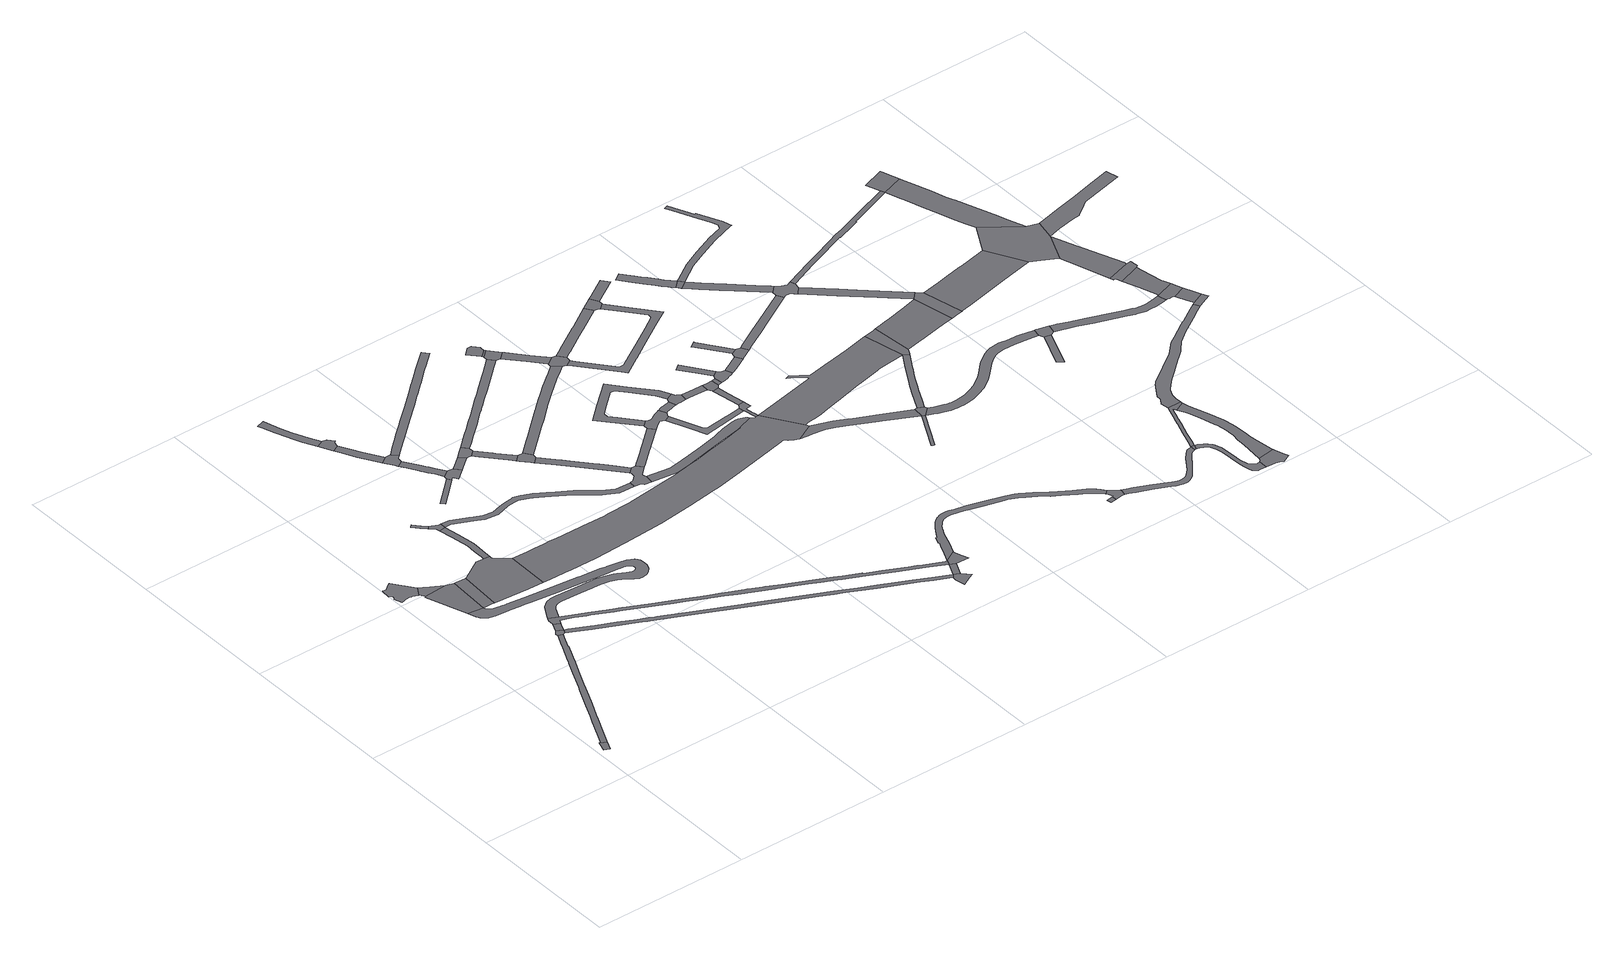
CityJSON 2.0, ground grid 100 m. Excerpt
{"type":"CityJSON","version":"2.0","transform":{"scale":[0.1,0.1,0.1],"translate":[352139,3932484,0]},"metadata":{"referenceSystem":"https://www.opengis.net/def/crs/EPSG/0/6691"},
"CityObjects":{
"road1":{"type":"Road","geometry":[{"type":"MultiSurface","lod":"1","boundaries":[[[0,1,2,3,4,5]]]}]},
"road2":{"type":"Road","attributes":{"RoadStructureAttribute.sectionType":"1"},"geometry":[{"type":"MultiSurface","lod":"1","boundaries":[[[4,6,7,8,9,10,11,12,13,14,15,16,17,18,19,20,21,22,23,24,25,26,27,28,29,30,31,32,33,34,35,36,37,38,39,40,41,42,43,44,5]]]}]},
"road3":{"type":"Road","geometry":[{"type":"MultiSurface","lod":"1","boundaries":[[[45,46,47,48,49,50,51,52,53,54,55,56,57,58,59,60,61,62,63,64,65,66,67,68,69,70]]]}]},
"road4":{"type":"Road","geometry":[{"type":"MultiSurface","lod":"1","boundaries":[[[71,72,73,74,75,76,77]]]}]},
"road5":{"type":"Road","attributes":{"RoadStructureAttribute.sectionType":"1"},"geometry":[{"type":"MultiSurface","lod":"1","boundaries":[[[73,78,79,80,81,67,66,82,83,84,85,74]]]}]},
"road6":{"type":"Road","geometry":[{"type":"MultiSurface","lod":"1","boundaries":[[[86,28,27,87,88,89]]]}]},
"road7":{"type":"Road","attributes":{"function":"3","RoadStructureAttribute.sectionType":"1"},"geometry":[{"type":"MultiSurface","lod":"1","boundaries":[[[90,91,92,93,94,95,71,77]]]}]},
"road8":{"type":"Road","geometry":[{"type":"MultiSurface","lod":"1","boundaries":[[[88,96,97,98,99,89]]]}]},
"road9":{"type":"Road","geometry":[{"type":"MultiSurface","lod":"1","boundaries":[[[93,100,101,102,103,104,105,106,107,108,109,110,111,94]]]}]},
"road10":{"type":"Road","attributes":{"RoadStructureAttribute.sectionType":"1"},"geometry":[{"type":"MultiSurface","lod":"1","boundaries":[[[112,113,114,115,116,117,118,119,120,121,122,123,124,125,126,127,128,129,130,131,132,133,134,135,136,137,138,139,140,141,142,143,144,145,146,147,148,149,150,151,152,153,154,155,156,157,158,159,160,161,162,163,164,165,166,167,168,169,170,171,172,173,174,175,176,177,178,179,180,181,182,183,184,185,186,187,188,189,190,191,192,193,194,195,196,197,198,199,200,201,202,203,204,205,206,207,208,209,210,211,212,213,214,215,216,217,218,219,220,77,76]]]}]},
"road11":{"type":"Road","attributes":{"RoadStructureAttribute.sectionType":"1"},"geometry":[{"type":"MultiSurface","lod":"1","boundaries":[[[221,222,223,224,225,226]]]}]},
"road12":{"type":"Road","geometry":[{"type":"MultiSurface","lod":"1","boundaries":[[[227,228,229,230,231,221,226]]]}]},
"road13":{"type":"Road","attributes":{"RoadStructureAttribute.sectionType":"1"},"geometry":[{"type":"MultiSurface","lod":"1","boundaries":[[[232,233,234,235,236,237,238,239,240,241,242,243,244,245]]]}]},
"road14":{"type":"Road","geometry":[{"type":"MultiSurface","lod":"1","boundaries":[[[246,247,248,240,239,249,250]]]}]},
"road15":{"type":"Road","attributes":{"RoadStructureAttribute.sectionType":"1"},"geometry":[{"type":"MultiSurface","lod":"1","boundaries":[[[251,252,253,254,255,256,257,258,259,260]]]}]},
"road16":{"type":"Road","attributes":{"RoadStructureAttribute.sectionType":"1"},"geometry":[{"type":"MultiSurface","lod":"1","boundaries":[[[261,262,263,264,265,266,267,268,269,270,271,250,249]]]}]},
"road17":{"type":"Road","geometry":[{"type":"MultiSurface","lod":"1","boundaries":[[[272,273,274,275,267,266,276,277,278]]]}]},
"road18":{"type":"Road","attributes":{"RoadStructureAttribute.sectionType":"1"},"geometry":[{"type":"MultiSurface","lod":"1","boundaries":[[[277,279,280,281,282,283,284,285,286,287,288,289,290,291,292,278]]]}]},
"road19":{"type":"Road","attributes":{"RoadStructureAttribute.sectionType":"1"},"geometry":[{"type":"MultiSurface","lod":"1","boundaries":[[[87,293,294,295,296,297,298,299,300,301,302,303,304,305,306,307,308,309,310,311,312,313,314,315,316,317,318,319,320,321,322,323,324,325,326,327,328,329,330,331,332,333,334,335,336,337,338,339,88]]]}]},
"road20":{"type":"Road","geometry":[{"type":"MultiSurface","lod":"1","boundaries":[[[259,340,341,342,343,286,285,260]]]}]},
"road21":{"type":"Road","attributes":{"RoadStructureAttribute.sectionType":"1"},"geometry":[{"type":"MultiSurface","lod":"1","boundaries":[[[229,228,344,345,346,347,348,109,108,349,350,351,352,353,229,354,355,356,357,358,359,360,361,362,363,364,365,366,367,368,369,370,371,372,373,374,375,376,377,378,379,380,381,382,383,384,385,386,387,388,389,390,391,392,393,394,395,396,397,398,399,400,401,402,403,404,405,230]]]}]},
"road22":{"type":"Road","attributes":{"RoadStructureAttribute.sectionType":"1"},"geometry":[{"type":"MultiSurface","lod":"1","boundaries":[[[406,407,408,409,410,411,412,413,414,415,416,417,418,419,420,421,422,423,424,425,426,427,428,429,430,431,432,433,434,435,436,437,438,439,440,441,442,443,444,445,446,447,165,164,448,449,450,98,97,451,452,453,454,455,456,457,458,459,460,461,462,463,464,465,466,467,468,469,470,471,472,473,474,475,476,477,478,479,480]]]}]},
"road23":{"type":"Road","attributes":{"RoadStructureAttribute.sectionType":"1"},"geometry":[{"type":"MultiSurface","lod":"1","boundaries":[[[481,343,342,482,483,484]]]}]},
"road24":{"type":"Road","geometry":[{"type":"MultiSurface","lod":"1","boundaries":[[[485,486,487,484,483,488,489]]]}]},
"road25":{"type":"Road","attributes":{"RoadStructureAttribute.sectionType":"1"},"geometry":[{"type":"MultiSurface","lod":"1","boundaries":[[[488,490,491,492,493,494,495,489]]]}]},
"road26":{"type":"Road","geometry":[{"type":"MultiSurface","lod":"1","boundaries":[[[496,497,498,499,493,492,500,501,502,503]]]}]},
"road27":{"type":"Road","attributes":{"RoadStructureAttribute.sectionType":"1"},"geometry":[{"type":"MultiSurface","lod":"1","boundaries":[[[504,505,506,507,508,509,510,511,512,513,514,515,516,274,273,517,518,519,520,521,522,523,524,525,526,527,528,529,530,531,532]]]}]},
"road28":{"type":"Road","attributes":{"RoadStructureAttribute.sectionType":"1"},"geometry":[{"type":"MultiSurface","lod":"1","boundaries":[[[533,534,535,536,537,538,539,540,541,542,543,544,545,546,547,496,503]]]}]},
"road29":{"type":"Road","attributes":{"function":"3","RoadStructureAttribute.sectionType":"1"},"geometry":[{"type":"MultiSurface","lod":"1","boundaries":[[[548,549,550,551,552,553,554,555,556,557,558,559,560,561,562,563,564,565,566,567,568,569,104,103,570,571,572,573,574,575,576,577,578,579,580,581,582,583,584,585,586,587,588,589,590,591,592,593,594,595,596]]]}]},
"road30":{"type":"Road","geometry":[{"type":"MultiSurface","lod":"1","boundaries":[[[597,538,537,598,599,600,601,378,377,602,603,604,605,606,607,608]]]}]},
"road31":{"type":"Road","attributes":{"RoadStructureAttribute.sectionType":"1"},"geometry":[{"type":"MultiSurface","lod":"1","boundaries":[[[609,610,611,612,613,614,615,616,617,618,619,620,486,485,621,622,623,624,625,626,627,628,629,630,631,632,633,634,635,636,637]]]}]},
"road32":{"type":"Road","attributes":{"RoadStructureAttribute.sectionType":"1"},"geometry":[{"type":"MultiSurface","lod":"1","boundaries":[[[638,639,640,641,642,643,644,645,646,647,648,649,650,651,652,653,654,655,656,498,497,657,658,659,660,661,662,663,664,665,666,667,668,669,670,671,672]]]}]},
"road33":{"type":"Road","attributes":{"RoadStructureAttribute.sectionType":"1"},"geometry":[{"type":"MultiSurface","lod":"1","boundaries":[[[673,674,675,676,677,678,679,680,681,682,683,684,597,608]]]}]},
"road34":{"type":"Road","geometry":[{"type":"MultiSurface","lod":"1","boundaries":[[[315,685,686,687,688,689,316]]]}]},
"road35":{"type":"Road","attributes":{"RoadStructureAttribute.sectionType":"1"},"geometry":[{"type":"MultiSurface","lod":"1","boundaries":[[[689,690,479,316]]]}]},
"road36":{"type":"Road","geometry":[{"type":"MultiSurface","lod":"1","boundaries":[[[479,690,691,692,693,694,480]]]}]},
"road37":{"type":"Road","attributes":{"RoadStructureAttribute.sectionType":"1"},"geometry":[{"type":"MultiSurface","lod":"1","boundaries":[[[695,696,697,698,699,700,701,702,703,704,705,706,707,708,709,605,604,710,711,712,713,714,548,596]]]}]},
"road38":{"type":"Road","geometry":[{"type":"MultiSurface","lod":"1","boundaries":[[[715,716,717,718,719,720,721]]]}]},
"road39":{"type":"Road","attributes":{"RoadStructureAttribute.sectionType":"1"},"geometry":[{"type":"MultiSurface","lod":"1","boundaries":[[[722,723,718,717]]]}]},
"road40":{"type":"Road","geometry":[{"type":"MultiSurface","lod":"1","boundaries":[[[723,722,637,636,724,725,726,727,728]]]}]},
"road41":{"type":"Road","geometry":[{"type":"MultiSurface","lod":"1","boundaries":[[[729,678,677,730,731,732,733,734,735,736,737,738,739,740,741,742,743,744,745,746,747,748,749,750,751]]]}]},
"road42":{"type":"Road","attributes":{"RoadStructureAttribute.sectionType":"1"},"geometry":[{"type":"MultiSurface","lod":"1","boundaries":[[[752,753,754,755,756,757,729,751,758,759,760,761,762,763,764,765,766,767]]]}]},
"road43":{"type":"Road","attributes":{"RoadStructureAttribute.sectionType":"1"},"geometry":[{"type":"MultiSurface","lod":"1","boundaries":[[[768,769,770,728,727,771,772]]]}]},
"road44":{"type":"Road","attributes":{"RoadStructureAttribute.sectionType":"1"},"geometry":[{"type":"MultiSurface","lod":"1","boundaries":[[[773,774,775,776,777,741,740,778,779,780,781,782,783,784]]]}]},
"road45":{"type":"Road","geometry":[{"type":"MultiSurface","lod":"1","boundaries":[[[638,672,785,786,787,788,768,772]]]}]},
"road46":{"type":"Road","attributes":{"RoadStructureAttribute.sectionType":"1"},"geometry":[{"type":"MultiSurface","lod":"1","boundaries":[[[789,790,791,792,793,738,737,794,795,796,797]]]}]},
"road47":{"type":"Road","geometry":[{"type":"MultiSurface","lod":"1","boundaries":[[[766,784,783,798,799,800,801,802,803,804,767]]]}]},
"road48":{"type":"Road","attributes":{"RoadStructureAttribute.sectionType":"1"},"geometry":[{"type":"MultiSurface","lod":"1","boundaries":[[[801,805,806,807,808,809,810,811,812,802]]]}]},
"road49":{"type":"Road","geometry":[{"type":"MultiSurface","lod":"1","boundaries":[[[796,813,593,592,814,815,816,817,818,819,820,821,822,823,824,825,826,797]]]}]},
"road50":{"type":"Road","attributes":{"RoadStructureAttribute.sectionType":"1"},"geometry":[{"type":"MultiSurface","lod":"1","boundaries":[[[824,827,828,829,830,825]]]}]},
"road51":{"type":"Road","attributes":{"RoadStructureAttribute.sectionType":"1"},"geometry":[{"type":"MultiSurface","lod":"1","boundaries":[[[831,832,833,834,835,836,837,838,839,840,841,842,843,844,845,846,847,848,849,850,851,852,853,854,855,856,857,858,859,860,861,862,863,864,865,480,694,866,867,868,869,870,871,872,873,874,875,876,877,878,879,880,881,882,883,884,885,886,887,888,889,890,891,892,893,894,895,896,897]]]}]},
"road52":{"type":"Road","attributes":{"RoadStructureAttribute.sectionType":"1"},"geometry":[{"type":"MultiSurface","lod":"1","boundaries":[[[898,899,900,901,902,788,787,903,904,905,906,907,908]]]}]},
"road53":{"type":"Road","geometry":[{"type":"MultiSurface","lod":"1","boundaries":[[[828,909,910,911,912,913,914,809,808,915,829]]]}]},
"road54":{"type":"Road","attributes":{"RoadStructureAttribute.sectionType":"1"},"geometry":[{"type":"MultiSurface","lod":"1","boundaries":[[[916,917,910,909,918,919,920,921]]]}]},
"road55":{"type":"Road","attributes":{"RoadStructureAttribute.sectionType":"1"},"geometry":[{"type":"MultiSurface","lod":"1","boundaries":[[[922,923,924,925,926,927,928,929,930,931,932,933,786,785,934,935,936,937,938,939,940,941,942,943]]]}]},
"road56":{"type":"Road","attributes":{"RoadStructureAttribute.sectionType":"1"},"geometry":[{"type":"MultiSurface","lod":"1","boundaries":[[[944,945,946,947,948,949]]]}]},
"road57":{"type":"Road","geometry":[{"type":"MultiSurface","lod":"1","boundaries":[[[950,949,948,921,920,951,952,953,954,955,956,957]]]}]},
"road58":{"type":"Road","attributes":{"RoadStructureAttribute.sectionType":"1"},"geometry":[{"type":"MultiSurface","lod":"1","boundaries":[[[958,959,960,961,962,963,964,965,966,590,589,967,968,969,970,971,972,973,974,975,976,977]]]}]},
"road59":{"type":"Road","attributes":{"RoadStructureAttribute.sectionType":"1"},"geometry":[{"type":"MultiSurface","lod":"1","boundaries":[[[956,978,979,980,981,982,983,984,957]]]}]},
"road60":{"type":"Road","geometry":[{"type":"MultiSurface","lod":"1","boundaries":[[[985,898,908,986,922,943,987]]]}]},
"road61":{"type":"Road","attributes":{"RoadStructureAttribute.sectionType":"1"},"geometry":[{"type":"MultiSurface","lod":"1","boundaries":[[[988,989,990,991,992,993]]]}]},
"road62":{"type":"Road","attributes":{"RoadStructureAttribute.sectionType":"1"},"geometry":[{"type":"MultiSurface","lod":"1","boundaries":[[[977,994,995,996,997]]]}]},
"road63":{"type":"Road","geometry":[{"type":"MultiSurface","lod":"1","boundaries":[[[992,982,981,998,999,1000,993]]]}]},
"road64":{"type":"Road","attributes":{"RoadStructureAttribute.sectionType":"1"},"geometry":[{"type":"MultiSurface","lod":"1","boundaries":[[[1001,1002,1003,1004,1005,1006,1007,1008,1009,1010,1011,1012,1013,1014,1015,1016,1017,1018,1019,1020,1021,1022,1023,1024,592,591,1025,1026,1027,1028,1029,1030,1031,1032,1033,1011,1034,1035,1036,1037,1038,1039,1040]]]}]},
"road65":{"type":"Road","attributes":{"RoadStructureAttribute.sectionType":"1"},"geometry":[{"type":"MultiSurface","lod":"1","boundaries":[[[1041,1042,1043,1044,985,987]]]}]},
"road66":{"type":"Road","attributes":{"RoadStructureAttribute.sectionType":"1"},"geometry":[{"type":"MultiSurface","lod":"1","boundaries":[[[1045,1046,1047,1048]]]}]},
"road67":{"type":"Road","geometry":[{"type":"MultiSurface","lod":"1","boundaries":[[[896,1049,1050,1051,1052,1048,1047,1053,1054,1055,1056,1057,1058,897]]]}]},
"road68":{"type":"Road","geometry":[{"type":"MultiSurface","lod":"1","boundaries":[[[1059,1001,1040,958,977,1060]]]}]},
"road69":{"type":"Road","attributes":{"RoadStructureAttribute.sectionType":"1"},"geometry":[{"type":"MultiSurface","lod":"1","boundaries":[[[1061,1062,1063,1064,1065,1066,1067,1068,1069,1070,1071,1072,1073,1074,1075,1076,1077]]]}]},
"road70":{"type":"Road","attributes":{"RoadStructureAttribute.sectionType":"1"},"geometry":[{"type":"MultiSurface","lod":"1","boundaries":[[[999,1078,1079,1080,1081,1082,1083,1084,1085,1086,1087,1000]]]}]},
"road71":{"type":"Road","geometry":[{"type":"MultiSurface","lod":"1","boundaries":[[[1068,1067,1088,1089,1090]]]}]},
"road72":{"type":"Road","attributes":{"RoadStructureAttribute.sectionType":"1"},"geometry":[{"type":"MultiSurface","lod":"1","boundaries":[[[1091,1092,1093,1094,1095,1096,1097,1098,1099,1100,1101,1102,1103,1104,1105,1106,1107,1108,1109,1110,1111,1112,1113,1114,1115,1116,1117,1118,1119,1120,1121,1122,1123,1124,1125,1126,1127,1128,1129,1130,1131,1132,1133,1134,1135,1057,1056]]]}]},
"road73":{"type":"Road","attributes":{"RoadStructureAttribute.sectionType":"1"},"geometry":[{"type":"MultiSurface","lod":"1","boundaries":[[[1136,1137,1138,1139,1140,1141,1142,1143,1090,1089,1144,1145,1146,1147,1148]]]}]},
"road74":{"type":"Road","geometry":[{"type":"MultiSurface","lod":"1","boundaries":[[[1149,1012,1011,1010,1150,1151,1152]]]}]},
"road75":{"type":"Road","attributes":{"RoadStructureAttribute.sectionType":"1"},"geometry":[{"type":"MultiSurface","lod":"1","boundaries":[[[1153,1154,1155,1156,1157,1158,1159,1160,1161,1162,1163,1164,1165,1166,1167,1168,1169,1170,1171,1172,1173,1174,1175,1176,1177,1178,1179,1180,1181,1182,1183,1184,1185,1186,1187,1188,1189,1190,1191,1192,1193,1194,1195,1196,1197,1198,1199,1200,1201,1202,1203,1204,1205,1206,1207,1208,1209,1210,1059,1060]]]}]},
"road76":{"type":"Road","geometry":[{"type":"MultiSurface","lod":"1","boundaries":[[[1084,1083,1211,1212,1213,1214,1215,1216,1217,1218,1219,1220,1136,1148]]]}]},
"road77":{"type":"Road","attributes":{"RoadStructureAttribute.sectionType":"1"},"geometry":[{"type":"MultiSurface","lod":"1","boundaries":[[[1221,1222,1223,1224,1225,1226,1227,1228,1229,1230,1068,1090,1231,1232,1233,1234,1235,1236,1237,1238,1239,1240,1241]]]}]},
"road78":{"type":"Road","geometry":[{"type":"MultiSurface","lod":"1","boundaries":[[[1242,1113,1112,1243,1244]]]}]},
"road79":{"type":"Road","attributes":{"RoadStructureAttribute.sectionType":"1"},"geometry":[{"type":"MultiSurface","lod":"1","boundaries":[[[1243,1245,1246,1247,1248,1249,1250,1251,1252,1253,1254,1255,1256,1257,1258,1259,1260,1261,1262,1263,1264,1265,1266,1267,1268,1269,1270,1271,1272,1273,1274,1275,1276,1277,1278,1279,1280,1281,1282,1283,1284,1244]]]}]},
"road80":{"type":"Road","attributes":{"function":"3","RoadStructureAttribute.sectionType":"1"},"geometry":[{"type":"MultiSurface","lod":"1","boundaries":[[[1151,1285,1286,1287,1288,1289,1290,1291,1292,1293,1294,1152]]]}]},
"road81":{"type":"Road","attributes":{"RoadStructureAttribute.sectionType":"1"},"geometry":[{"type":"MultiSurface","lod":"1","boundaries":[[[1295,1296,1297,1298,1299,1300,1301,1302,1303,1304,1305,1306,1216,1215]]]}]},
"road82":{"type":"Road","geometry":[{"type":"MultiSurface","lod":"1","boundaries":[[[1307,1308,1309,1310,1311,1312,1313,1314,1315,1316,1317,1318,1319,1320,1321,1322,1323,1324,1325,1326,1327,1328,1329,1330,1331,1332,1333,1334,1335,1336,1337,1338,1242,1244]]]}]},
"road83":{"type":"Road","geometry":[{"type":"MultiSurface","lod":"1","boundaries":[[[1339,1266,1265,1340,1341,1342,1343,1344,1345,1346,1347,1348,1349]]]}]},
"road84":{"type":"Road","attributes":{"RoadStructureAttribute.sectionType":"1"},"geometry":[{"type":"MultiSurface","lod":"1","boundaries":[[[1348,1350,1351,1352,1353,1354,1355,1356,1357,1358,1359,1360,1361,1362,1363,1322,1321,1364,1365,1366,1367,1368,1369,1370,1371,1372,1373,1374,1375,1376,1377,1378,1349]]]}]},
"road85":{"type":"Road","geometry":[{"type":"MultiSurface","lod":"1","boundaries":[[[1379,1380,1381,1300,1299,1291,1290,1382,1383]]]}]},
"road86":{"type":"Road","attributes":{"RoadStructureAttribute.sectionType":"1"},"geometry":[{"type":"MultiSurface","lod":"1","boundaries":[[[1384,1385,1386,1387]]]}]},
"road87":{"type":"Road","geometry":[{"type":"MultiSurface","lod":"1","boundaries":[[[1388,1389,1390,1391,1392,1179,1178,1384,1387]]]}]},
"road88":{"type":"Road","attributes":{"function":"3","RoadStructureAttribute.sectionType":"1"},"geometry":[{"type":"MultiSurface","lod":"1","boundaries":[[[1393,1394,1395,1396,1397,1398,1399,1400,1401,1402,1403,1404,1405,1379,1383]]]}]},
"road89":{"type":"Road","attributes":{"RoadStructureAttribute.sectionType":"1"},"geometry":[{"type":"MultiSurface","lod":"1","boundaries":[[[1406,1407,1408,1409,1410,1411,1412,1413,1414,1415,1416,1417,1418,1419,1420,1421,1422,1423,1424,1425,1426,1427,1218,1217,1428,1429,1430,1431,1432,1433,1434,1435,1436,1437,1438,1439,1440,1417,1441,1442,1443,1444,1445,1446,1447,1448]]]}]},
"road90":{"type":"Road","attributes":{"RoadStructureAttribute.sectionType":"1"},"geometry":[{"type":"MultiSurface","lod":"1","boundaries":[[[1449,1450,1451,1452,1453,1454,1455,1456,1457,1458,1459,1460,1461,1462,1463,1464,1465,1466,1467,1468,1469,1470,1324,1323,1471,1472,1473,1474,1475,1476,1477,1478,1479,1480,1481,1482,1483,1484,1485,1486,1487,1488]]]}]},
"road91":{"type":"Road","attributes":{"RoadStructureAttribute.sectionType":"1"},"geometry":[{"type":"MultiSurface","lod":"1","boundaries":[[[1489,1490,1491,1492,1493,1494,1495,1496,1497,1498,1499,1500,1501,1502,1503,1389,1388,1504,1505,1506,1507,1508,1509,1510,1511,1512,1513,1514,1515,1516,1517,1518,1519,1520]]]}]},
"road92":{"type":"Road","geometry":[{"type":"MultiSurface","lod":"1","boundaries":[[[1399,1398,1521,1522,1523,1524,1525,1526,1406,1448]]]}]},
"road93":{"type":"Road","geometry":[{"type":"MultiSurface","lod":"1","boundaries":[[[1527,1528,1529,1530,1531,1418,1417,1416]]]}]},
"road94":{"type":"Road","attributes":{"function":"3","RoadStructureAttribute.sectionType":"1"},"geometry":[{"type":"MultiSurface","lod":"1","boundaries":[[[1532,1533,1534,1535,1536,1537,1538,1539]]]}]},
"road95":{"type":"Road","geometry":[{"type":"MultiSurface","lod":"1","boundaries":[[[1519,1540,1541,1542,1543,1544,1545,1546,1547,1534,1533,1520]]]}]},
"road96":{"type":"Road","geometry":[{"type":"MultiSurface","lod":"1","boundaries":[[[1538,1548,1549,1550,1551,1552,1553,1554,1539]]]}]},
"road97":{"type":"Road","attributes":{"function":"3","RoadStructureAttribute.sectionType":"1"},"geometry":[{"type":"MultiSurface","lod":"1","boundaries":[[[1524,1555,1556,1551,1550,1557,1558,1559,1560,1525]]]}]},
"road98":{"type":"Road","attributes":{"function":"3","RoadStructureAttribute.sectionType":"1"},"geometry":[{"type":"MultiSurface","lod":"1","boundaries":[[[1561,1562,1545,1544,1563,1564,1565]]]}]},
"road99":{"type":"Road","geometry":[{"type":"MultiSurface","lod":"1","boundaries":[[[1488,1487,1566,1561,1565]]]}]},
"road100":{"type":"Road","attributes":{"RoadStructureAttribute.sectionType":"1"},"geometry":[{"type":"MultiSurface","lod":"1","boundaries":[[[1567,1568,1569,1570,1571,1572,1526,1525,1573,1574,1575,1576,1577,1578,1579]]]}]}
},
"vertices":[
[63,331,0],[63,329,0],[44,266,0],[77,250,0],[105,310,0],[71,327,0],
[106,311,0],[109,319,0],[151,406,0],[185,482,0],[196,504,0],[215,544,0],[258,635,0],[317,762,0],[318,765,0],[322,771,0],[324,774,0],[330,789,0],[391,918,0],[429,1000,0],[443,1030,0],[446,1036,0],[456,1057,0],[491,1132,0],[486,1134,0],[489,1139,0],[523,1212,0],[536,1239,0],[507,1252,0],[498,1232,0],[477,1187,0],[457,1146,0],[406,1036,0],[405,1036,0],[396,1016,0],[394,1013,0],[355,926,0],[298,804,0],[289,788,0],[284,778,0],[222,646,0],[182,559,0],[156,505,0],[143,477,0],[78,338,0],
[59,2191,0],[32,2168,0],[10,2171,0],[9,2171,0],[3,2111,0],[16,2103,0],[19,2101,0],[21,2097,0],[21,2090,0],[20,2082,0],[17,2079,0],[11,2073,0],[27,2023,0],[45,2029,0],[58,2032,0],[69,2034,0],[85,2034,0],[101,2032,0],[112,2030,0],[123,2026,0],[138,2019,0],[141,2017,0],[178,2077,0],[154,2106,0],[92,2193,0],[82,2207,0],
[362,1981,0],[336,1990,0],[315,1997,0],[164,1985,0],[156,1982,0],[246,1719,0],[346,1706,0],
[237,2037,0],[204,2058,0],[191,2066,0],[184,2073,0],[148,2013,0],[153,2008,0],[157,2003,0],[161,1996,0],
[503,1264,0],[549,1243,0],[564,1271,0],[522,1289,0],
[369,1705,0],[376,1705,0],[391,1704,0],[420,1702,0],[439,1977,0],[375,1980,0],
[574,1293,0],[590,1326,0],[549,1346,0],[537,1321,0],
[424,1701,0],[536,1693,0],[649,1684,0],[749,1682,0],[756,1962,0],[734,1980,0],[671,2029,0],[669,2030,0],[670,2055,0],[629,2056,0],[578,2060,0],[449,1983,0],
[263,1664,0],[270,1652,0],[275,1643,0],[292,1626,0],[312,1614,0],[330,1608,0],[354,1605,0],[442,1596,0],[458,1594,0],[513,1588,0],[543,1585,0],[580,1581,0],[755,1561,0],[932,1542,0],[934,1542,0],[944,1541,0],[948,1540,0],[1003,1534,0],[1069,1527,0],[1134,1523,0],[1144,1522,0],[1161,1520,0],[1163,1520,0],[1185,1516,0],[1207,1510,0],[1218,1504,0],[1228,1496,0],[1232,1486,0],[1233,1484,0],[1231,1474,0],[1227,1465,0],[1220,1457,0],[1214,1454,0],[1200,1454,0],[1167,1467,0],[1157,1472,0],[1144,1479,0],[1120,1491,0],[1102,1501,0],[1057,1517,0],[1004,1528,0],[934,1532,0],[932,1532,0],[854,1536,0],[724,1541,0],[688,1540,0],[653,1529,0],[635,1516,0],[619,1505,0],[616,1500,0],[602,1481,0],[570,1420,0],[563,1407,0],[617,1379,0],[624,1394,0],[652,1450,0],[661,1462,0],[680,1476,0],[689,1479,0],[694,1480,0],[697,1481,0],[724,1482,0],[851,1477,0],[931,1473,0],[933,1473,0],[961,1471,0],[997,1469,0],[1041,1460,0],[1082,1446,0],[1106,1433,0],[1127,1422,0],[1153,1400,0],[1160,1394,0],[1189,1380,0],[1212,1378,0],[1241,1384,0],[1264,1398,0],[1282,1415,0],[1288,1425,0],[1296,1442,0],[1300,1457,0],[1300,1477,0],[1300,1479,0],[1299,1493,0],[1297,1512,0],[1291,1525,0],[1279,1537,0],[1261,1547,0],[1238,1556,0],[1190,1566,0],[1172,1569,0],[1115,1578,0],[1112,1579,0],[1075,1586,0],[954,1599,0],[934,1601,0],[933,1601,0],[762,1620,0],[586,1639,0],[469,1652,0],[464,1653,0],[434,1656,0],[427,1656,0],[414,1659,0],[388,1665,0],[372,1673,0],[370,1674,0],[363,1677,0],[347,1695,0],
[578,2481,0],[549,2511,0],[515,2552,0],[498,2537,0],[532,2495,0],[563,2464,0],
[598,2439,0],[602,2412,0],[645,2419,0],[647,2456,0],[634,2457,0],
[424,3793,0],[433,3766,0],[460,3684,0],[463,3676,0],[463,3674,0],[501,3572,0],[523,3521,0],[564,3440,0],[610,3463,0],[575,3532,0],[544,3597,0],[533,3625,0],[507,3703,0],[473,3808,0],
[660,3409,0],[672,3420,0],[640,3457,0],[608,3355,0],[653,3378,0],
[868,2702,0],[814,2653,0],[763,2606,0],[783,2584,0],[813,2613,0],[863,2659,0],[946,2736,0],[946,2737,0],[948,2738,0],[933,2761,0],
[625,3322,0],[625,3321,0],[654,3266,0],[673,3227,0],[715,3158,0],[749,3101,0],[792,3127,0],[758,3184,0],[717,3252,0],[697,3292,0],[675,3334,0],
[843,3077,0],[862,3094,0],[830,3130,0],[828,3130,0],[788,3035,0],[797,3020,0],[839,3046,0],
[824,2978,0],[857,2923,0],[867,2906,0],[870,2902,0],[890,2870,0],[911,2837,0],[938,2790,0],[980,2819,0],[973,2829,0],[949,2867,0],[948,2870,0],[923,2910,0],[912,2927,0],[900,2947,0],
[609,1215,0],[690,1177,0],[707,1169,0],[829,1111,0],[926,1066,0],[928,1065,0],[930,1064,0],[966,1047,0],[976,1042,0],[1004,1029,0],[1216,929,0],[1488,802,0],[1510,792,0],[1853,633,0],[1935,595,0],[1993,568,0],[2076,530,0],[2154,492,0],[2224,459,0],[2291,427,0],[2373,388,0],[2444,354,0],[2542,307,0],[2561,329,0],[2508,355,0],[2455,381,0],[2355,428,0],[2263,471,0],[2171,514,0],[2074,560,0],[1994,600,0],[1952,619,0],[1866,660,0],[1523,820,0],[1479,841,0],[1230,958,0],[1080,1028,0],[1044,1045,0],[1034,1050,0],[1004,1064,0],[928,1099,0],[927,1100,0],[861,1131,0],[840,1141,0],[728,1194,0],[703,1205,0],[589,1259,0],
[964,2755,0],[986,2722,0],[1050,2773,0],[1019,2812,0],
[617,2326,0],[636,2206,0],[633,2143,0],[632,2108,0],[631,2077,0],[670,2070,0],[673,2125,0],[675,2151,0],[678,2204,0],[659,2322,0],[693,2418,0],[706,2412,0],[806,2367,0],[824,2358,0],[865,2339,0],[916,2333,0],[941,2329,0],[943,2329,0],[952,2328,0],[1035,2353,0],[1062,2358,0],[1094,2360,0],[1108,2360,0],[1114,2360,0],[1175,2336,0],[1194,2328,0],[1222,2311,0],[1281,2275,0],[1388,2210,0],[1481,2135,0],[1510,2112,0],[1550,2089,0],[1596,2065,0],[1695,2061,0],[1697,2101,0],[1602,2106,0],[1556,2133,0],[1539,2143,0],[1531,2147,0],[1413,2241,0],[1299,2310,0],[1283,2320,0],[1223,2358,0],[1217,2361,0],[1206,2366,0],[1187,2374,0],[1157,2386,0],[1154,2388,0],[1123,2399,0],[1108,2400,0],[1094,2397,0],[1062,2395,0],[1025,2389,0],[980,2375,0],[968,2371,0],[947,2364,0],[943,2364,0],[942,2365,0],[880,2373,0],[829,2396,0],[807,2406,0],[705,2453,0],
[2605,451,0],[2486,503,0],[2456,517,0],[2412,537,0],[2277,601,0],[2183,646,0],[2177,652,0],[2076,700,0],[2032,721,0],[2030,722,0],[1995,738,0],[1978,746,0],[1801,830,0],[1768,845,0],[1681,888,0],[1672,893,0],[1632,911,0],[1595,930,0],[1589,933,0],[1580,937,0],[1442,998,0],[1382,1025,0],[1310,1057,0],[1308,1057,0],[1269,1076,0],[1216,1101,0],[1098,1158,0],[967,1219,0],[954,1225,0],[945,1230,0],[930,1237,0],[928,1237,0],[899,1251,0],[848,1275,0],[845,1276,0],[769,1311,0],[762,1314,0],[755,1317,0],[668,1357,0],[650,1364,0],[633,1372,0],[624,1376,0],[551,1383,0],[552,1369,0],[550,1350,0],[602,1352,0],[680,1322,0],[705,1312,0],[744,1293,0],[765,1283,0],[887,1226,0],[928,1207,0],[930,1206,0],[968,1188,0],[1097,1127,0],[1191,1083,0],[1252,1054,0],[1309,1027,0],[1313,1025,0],[1451,961,0],[1518,929,0],[1712,838,0],[1723,833,0],[1881,759,0],[1944,729,0],[1995,705,0],[2011,697,0],[2054,675,0],[2175,619,0],[2291,564,0],[2329,546,0],[2431,498,0],[2500,465,0],[2601,416,0],[2613,447,0],
[1046,2834,0],[1073,2792,0],[1140,2845,0],[1104,2880,0],
[1207,2906,0],[1175,2942,0],[1143,2914,0],[1169,2843,0],[1207,2875,0],
[1200,2808,0],[1309,2686,0],[1336,2654,0],[1374,2687,0],[1290,2781,0],[1281,2791,0],
[1442,2612,0],[1444,2639,0],[1411,2689,0],[1405,2684,0],[1350,2638,0],[1370,2616,0],[1392,2591,0],[1403,2578,0],
[1423,3652,0],[1420,3650,0],[1335,3574,0],[1328,3568,0],[1262,3510,0],[1166,3425,0],[1060,3335,0],[1046,3323,0],[1044,3321,0],[969,3256,0],[954,3242,0],[952,3240,0],[880,3175,0],[892,3120,0],[951,3173,0],[953,3174,0],[971,3191,0],[1124,3323,0],[1202,3391,0],[1204,3393,0],[1211,3399,0],[1279,3459,0],[1297,3475,0],[1362,3532,0],[1379,3546,0],[1463,3622,0],[1493,3648,0],[1583,3726,0],[1553,3765,0],
[1446,2530,0],[1467,2505,0],[1573,2384,0],[1672,2271,0],[1755,2176,0],[1792,2208,0],[1738,2272,0],[1707,2308,0],[1674,2346,0],[1665,2357,0],[1650,2373,0],[1567,2469,0],[1536,2504,0],[1524,2517,0],[1512,2531,0],
[2493,2123,0],[2496,2120,0],[2477,2116,0],[2348,2086,0],[2237,2063,0],[2117,2037,0],[2099,2034,0],[1970,2011,0],[1918,2002,0],[1610,1965,0],[1580,1962,0],[1429,1954,0],[1398,1952,0],[1245,1953,0],[1238,1953,0],[1060,1957,0],[1017,1958,0],[985,1958,0],[939,1958,0],[937,1958,0],[915,1958,0],[858,1959,0],[796,1680,0],[933,1677,0],[935,1677,0],[1004,1677,0],[1063,1677,0],[1114,1676,0],[1193,1679,0],[1331,1684,0],[1598,1704,0],[1668,1712,0],[1820,1730,0],[2014,1759,0],[2054,1767,0],[2229,1800,0],[2489,1858,0],[2569,1875,0],[2608,1884,0],[2626,1865,0],[2653,1848,0],[2682,1834,0],[2798,1897,0],[2790,1919,0],[2641,2149,0],[2621,2145,0],[2613,2143,0],[2595,2156,0],[2591,2159,0],
[1822,2207,0],[1760,2171,0],[1760,2170,0],[1758,2140,0],[1727,2112,0],[1741,2059,0],[1752,2041,0],[1799,2035,0],[1805,2092,0],[1801,2110,0],[1798,2121,0],[1854,2170,0],
[1705,3408,0],[1673,3379,0],[1613,3327,0],[1605,3320,0],[1561,3280,0],[1509,3234,0],[1459,3190,0],[1420,3155,0],[1415,3151,0],[1343,3089,0],[1301,3052,0],[1261,3018,0],[1244,2936,0],[1296,2981,0],[1349,3029,0],[1381,3056,0],[1400,3072,0],[1454,3121,0],[1479,3143,0],[1498,3160,0],[1503,3164,0],[1557,3211,0],[1608,3255,0],[1617,3263,0],[1765,3393,0],[1768,3395,0],[1809,3432,0],[1827,3448,0],[1796,3489,0],
[2030,3215,0],[1968,3168,0],[1963,3164,0],[1908,3121,0],[1892,3110,0],[1812,3043,0],[1804,3037,0],[1735,2976,0],[1724,2966,0],[1720,2963,0],[1711,2955,0],[1663,2912,0],[1663,2911,0],[1565,2825,0],[1551,2814,0],[1514,2780,0],[1483,2753,0],[1470,2742,0],[1446,2720,0],[1563,2743,0],[1587,2764,0],[1638,2810,0],[1687,2851,0],[1697,2860,0],[1758,2915,0],[1777,2933,0],[1783,2938,0],[1850,2996,0],[1851,2997,0],[1872,3014,0],[1983,3105,0],[2008,3123,0],[2024,3135,0],[2040,3147,0],[2079,3175,0],
[1871,2185,0],[1966,2266,0],[1982,2280,0],[2010,2304,0],[2119,2397,0],[2086,2436,0],[1969,2335,0],[1949,2318,0],[1910,2283,0],[1887,2263,0],[1866,2245,0],[1838,2221,0],
[2541,283,0],[2553,217,0],[2609,247,0],[2643,266,0],[2596,313,0],
[2636,399,0],
[2724,396,0],[2709,438,0],[2692,483,0],[2690,490,0],
[2583,2169,0],[2573,2177,0],[2561,2184,0],[2547,2189,0],[2533,2192,0],[2517,2192,0],[2490,2189,0],[2410,2174,0],[2351,2152,0],[2331,2145,0],[2210,2117,0],[2110,2099,0],[2056,2089,0],[1979,2075,0],[1959,2072,0],[1964,2016,0],[2068,2033,0],[2100,2040,0],[2280,2079,0],[2469,2118,0],
[1730,3594,0],[1733,3591,0],[1790,3524,0],[1834,3562,0],[1836,3595,0],[1803,3633,0],[1774,3634,0],
[1797,3516,0],[1841,3555,0],
[1829,3450,0],[1831,3449,0],[1848,3447,0],[1857,3446,0],[1902,3486,0],
[2088,2466,0],[2121,2399,0],[2128,2405,0],[2142,2417,0],[2144,2419,0],[2157,2429,0],[2173,2438,0],[2182,2445,0],[2211,2434,0],[2248,2449,0],[2246,2454,0],[2259,2482,0],[2242,2529,0],[2238,2528,0],[2220,2520,0],[2200,2511,0],[2187,2504,0],[2182,2502,0],[2164,2491,0],[2159,2489,0],[2149,2490,0],[2130,2494,0],[2125,2498,0],
[2354,2671,0],[2240,2808,0],[2156,2908,0],[1999,2771,0],[1898,2682,0],[1964,2607,0],[2020,2619,0],[1983,2661,0],[1985,2691,0],[2040,2740,0],[2135,2822,0],[2164,2820,0],[2215,2759,0],[2313,2644,0],[2344,2581,0],[2388,2603,0],
[2086,3278,0],[2002,3372,0],[1911,3475,0],[1955,3335,0],[2034,3245,0],
[2318,2550,0],[2297,2546,0],[2276,2541,0],[2273,2540,0],[2258,2535,0],[2274,2488,0],[2292,2493,0],[2309,2499,0],[2315,2500,0],[2327,2503,0],[2346,2507,0],[2331,2553,0],
[2106,3170,0],[2145,3195,0],[2150,3225,0],[2115,3274,0],
[2523,2256,0],[2498,2253,0],[2356,2235,0],[2331,2250,0],[2306,2311,0],[2270,2291,0],[2312,2188,0],[2603,2233,0],[2598,2266,0],
[2364,2509,0],[2382,2511,0],[2402,2513,0],[2420,2514,0],[2426,2563,0],[2406,2576,0],[2400,2579,0],
[2440,2513,0],[2449,2513,0],[2526,2510,0],[2568,2508,0],[2570,2558,0],[2559,2558,0],[2451,2563,0],[2441,2563,0],
[2605,2233,0],[2639,2156,0],[2637,2168,0],[2635,2181,0],[2632,2193,0],[2630,2205,0],[2628,2218,0],[2626,2230,0],[2624,2237,0],[2664,2244,0],[2664,2245,0],[2656,2297,0],[2616,2291,0],[2608,2279,0],
[2637,2413,0],[2626,2485,0],[2586,2478,0],[2597,2407,0],
[3685,435,0],[3669,454,0],[3649,473,0],[3629,489,0],[3560,526,0],[3491,566,0],[3414,619,0],[3377,647,0],[3344,667,0],[3310,687,0],[3289,698,0],[3238,719,0],[3110,755,0],[3016,780,0],[2940,797,0],[2912,804,0],[2892,808,0],[2858,807,0],[2839,803,0],[2825,796,0],[2821,795,0],[2810,788,0],[2797,778,0],[2783,765,0],[2771,751,0],[2751,726,0],[2739,709,0],[2721,681,0],[2705,651,0],[2695,654,0],[2676,608,0],[2684,604,0],[2673,580,0],[2644,514,0],[2630,484,0],[2723,563,0],[2731,588,0],[2734,596,0],[2758,659,0],[2769,680,0],[2781,701,0],[2794,721,0],[2799,727,0],[2813,742,0],[2824,752,0],[2836,758,0],[2865,767,0],[2892,768,0],[2972,751,0],[2996,744,0],[3090,720,0],[3209,688,0],[3228,683,0],[3246,675,0],[3265,667,0],[3281,658,0],[3297,650,0],[3319,637,0],[3375,603,0],[3393,591,0],[3431,560,0],[3483,529,0],[3561,480,0],[3608,451,0],[3658,410,0],[3681,385,0],[3706,407,0],
[2508,3523,0],[2360,3429,0],[2340,3416,0],[2165,3306,0],[2147,3295,0],[2179,3243,0],[2197,3255,0],[2329,3339,0],[2371,3366,0],[2384,3374,0],[2540,3472,0],
[2644,2508,0],[2640,2559,0],[2631,2558,0],[2614,2557,0],[2598,2557,0],[2589,2557,0],[2585,2484,0],
[2663,2561,0],[2647,2559,0],[2651,2509,0],[2670,2512,0],[2672,2512,0],[2665,2561,0],
[2576,3461,0],[2665,3353,0],[2749,3252,0],[2745,3223,0],[2655,3166,0],[2555,3102,0],[2526,3084,0],[2445,3033,0],[2352,2974,0],[2324,2978,0],[2322,2979,0],[2166,3170,0],[2114,3161,0],[2302,2933,0],[2326,2903,0],[2443,2978,0],[2445,2979,0],[2579,3064,0],[2714,3149,0],[2832,3223,0],[2705,3376,0],[2611,3490,0],
[2653,2696,0],[2586,2788,0],[2550,2761,0],[2626,2657,0],[2677,2588,0],[2713,2614,0],
[2729,2593,0],[2687,2514,0],[2705,2518,0],[2722,2523,0],[2740,2529,0],[2757,2535,0],[2774,2542,0],[2756,2587,0],
[3347,1652,0],[3168,1737,0],[3032,1802,0],[3008,1814,0],[2966,1834,0],[2948,1842,0],[2930,1851,0],[2864,1874,0],[2826,1886,0],[2737,1830,0],[2752,1829,0],[2812,1820,0],[2848,1814,0],[2904,1795,0],[2923,1787,0],[2940,1778,0],[2955,1771,0],[3125,1690,0],[3141,1683,0],[3339,1582,0],
[2791,2549,0],[2807,2557,0],[2815,2562,0],[2902,2610,0],[2877,2654,0],[2790,2605,0],[2783,2601,0],
[2584,3570,0],[2570,3468,0],[2616,3520,0],
[2789,2896,0],[2786,2900,0],[2749,2875,0],[2762,2857,0],[2885,2684,0],[2925,2704,0],
[3211,1335,0],[3220,1331,0],[3229,1327,0],[3357,1573,0],
[2906,2613,0],[2980,2654,0],[2955,2698,0],
[3403,1639,0],[3425,1681,0],[3467,1764,0],[3469,1769,0],[3489,1806,0],[3522,1869,0],[3551,1916,0],[3570,1946,0],[3583,1968,0],[3642,2067,0],[3610,2087,0],[3555,2352,0],[3470,2334,0],[3399,2319,0],[3291,2297,0],[3286,2296,0],[3252,2290,0],[3099,2260,0],[2998,2328,0],[2974,2322,0],[2996,2306,0],[3071,2254,0],[3073,2240,0],[2776,2177,0],[2814,1924,0],[2881,1933,0],[2922,1943,0],[2999,1963,0],[3091,1986,0],[3251,2026,0],[3258,2027,0],[3416,2064,0],[3428,2067,0],[3549,1989,0],[3504,1912,0],[3453,1825,0],[3448,1815,0],[3434,1788,0],[3397,1715,0],[3366,1656,0],
[2777,3621,0],[2740,3668,0],[2689,3636,0],[2609,3586,0],
[3651,334,0],[3656,305,0],[3697,312,0],[3692,341,0],
[3693,372,0],[3701,356,0],[3703,350,0],[3700,345,0],[3744,320,0],[3750,320,0],[3753,320,0],[3761,319,0],[3771,365,0],[3737,385,0],
[3409,1622,0],[3358,1572,0],
[2865,3544,0],[2905,3495,0],[2949,3440,0],[2970,3415,0],[2994,3388,0],[3006,3374,0],[3022,3356,0],[3067,3397,0],[3040,3427,0],[3016,3454,0],[2996,3478,0],[2971,3511,0],[2958,3526,0],[2935,3555,0],[2911,3582,0],[2857,3650,0],[2807,3617,0],
[3007,2670,0],[3021,2678,0],[3125,2736,0],[3225,2792,0],[3225,2793,0],[3433,2911,0],[3409,2954,0],[3200,2836,0],[3100,2780,0],[2982,2713,0],
[3044,3332,0],[3045,3331,0],[3094,3367,0],
[3784,311,0],[3823,294,0],[3906,260,0],[4022,207,0],[4032,203,0],[4042,199,0],[4051,196,0],[4063,194,0],[4076,191,0],[4091,190,0],[4106,191,0],[4121,196,0],[4134,202,0],[4149,210,0],[4159,219,0],[4170,233,0],[4215,292,0],[4273,369,0],[4284,381,0],[4294,388,0],[4304,393,0],[4319,400,0],[4320,431,0],[4311,430,0],[4291,424,0],[4278,416,0],[4276,414,0],[4261,399,0],[4233,368,0],[4173,281,0],[4154,262,0],[4141,249,0],[4128,239,0],[4118,235,0],[4105,231,0],[4094,230,0],[4078,230,0],[4067,232,0],[4054,237,0],[4037,245,0],[3996,265,0],[3924,300,0],[3841,335,0],[3839,336,0],[3802,351,0],
[3453,3028,0],[3441,3039,0],[3379,3098,0],[3298,3173,0],[3286,3184,0],[3261,3207,0],[3157,3305,0],[3129,3332,0],[3085,3290,0],[3114,3262,0],[3197,3185,0],[3256,3129,0],[3412,2985,0],
[3623,2366,0],[3647,2074,0],[3666,2109,0],[3642,2370,0],
[3376,1567,0],[3402,1555,0],[3428,1545,0],[3448,1536,0],[3474,1528,0],[3499,1523,0],[3517,1521,0],[3523,1520,0],[3543,1517,0],[3563,1517,0],[3588,1516,0],[3627,1522,0],[3669,1529,0],[3718,1547,0],[3768,1569,0],[3777,1575,0],[3834,1615,0],[3878,1654,0],[3945,1722,0],[3992,1756,0],[4014,1768,0],[4030,1773,0],[4076,1781,0],[4155,1780,0],[4248,1770,0],[4309,1760,0],[4320,1814,0],[4231,1831,0],[4211,1833,0],[4196,1834,0],[4143,1838,0],[4112,1842,0],[4094,1844,0],[4086,1844,0],[4074,1844,0],[4054,1842,0],[4037,1839,0],[4028,1837,0],[4014,1833,0],[3993,1827,0],[3962,1811,0],[3905,1769,0],[3892,1757,0],[3835,1699,0],[3816,1681,0],[3796,1664,0],[3737,1623,0],[3695,1605,0],[3653,1590,0],[3617,1583,0],[3585,1578,0],[3548,1579,0],[3537,1580,0],[3520,1583,0],[3504,1587,0],[3490,1591,0],[3469,1597,0],[3446,1606,0],
[3453,2922,0],[3483,2918,0],[3493,2909,0],[3498,2904,0],[3511,2892,0],[3552,2936,0],[3559,2973,0],[3549,3002,0],[3522,2991,0],[3473,3010,0],
[3466,3889,0],[3503,3808,0],[3551,3703,0],[3569,3664,0],[3555,3633,0],[3454,3599,0],[3415,3582,0],[3318,3541,0],[3205,3487,0],[3085,3409,0],[3224,3452,0],[3334,3504,0],[3459,3558,0],[3468,3562,0],[3616,3612,0],[3624,3614,0],[3609,3673,0],[3539,3824,0],[3530,3819,0],[3459,3976,0],[3432,3964,0],
[4323,438,0],[4332,400,0],[4342,431,0],
[4351,395,0],[4372,387,0],[4388,376,0],[4403,361,0],[4406,354,0],[4411,344,0],[4418,327,0],[4420,320,0],[4422,306,0],[4424,282,0],[4430,164,0],[4432,136,0],[4435,110,0],[4440,83,0],[4443,67,0],[4450,53,0],[4456,46,0],[4465,38,0],[4476,32,0],[4487,30,0],[4529,29,0],[4530,89,0],[4512,85,0],[4504,87,0],[4486,98,0],[4471,113,0],[4466,129,0],[4458,165,0],[4455,202,0],[4451,292,0],[4448,324,0],[4442,343,0],[4434,366,0],[4427,375,0],[4421,383,0],[4410,396,0],[4393,410,0],[4376,420,0],[4362,427,0],[4344,431,0],
[3756,2127,0],[3779,2131,0],[3901,2156,0],[3918,2160,0],[3960,2168,0],[4034,2183,0],[3980,2448,0],[3876,2424,0],[3767,2399,0],[3724,2389,0],
[3672,2741,0],[3724,2693,0],[3835,2590,0],[3877,2550,0],[3980,2454,0],[4023,2498,0],[3928,2586,0],[3919,2594,0],[3913,2600,0],[3878,2632,0],[3787,2717,0],[3713,2786,0],
[4356,472,0],[4380,543,0],[4414,637,0],[4418,649,0],[4422,661,0],[4426,673,0],[4430,685,0],[4434,697,0],[4438,708,0],[4442,720,0],[4446,732,0],[4450,744,0],[4459,769,0],[4470,750,0],[4472,747,0],[4536,781,0],[4535,794,0],[4447,791,0],[4441,776,0],[4435,760,0],[4432,750,0],[4428,738,0],[4423,727,0],[4419,715,0],[4415,703,0],[4411,691,0],[4407,679,0],[4403,668,0],[4399,656,0],[4395,644,0],[4365,560,0],[4337,479,0],
[4539,97,0],[4545,29,0],[4593,27,0],[4614,18,0],[4638,7,0],[4693,36,0],[4682,61,0],[4672,85,0],[4660,123,0],[4659,132,0],[4547,114,0],
[4656,149,0],[4649,193,0],[4644,218,0],[4641,246,0],[4638,271,0],[4633,310,0],[4635,338,0],[4632,400,0],[4629,434,0],[4627,452,0],[4616,513,0],[4599,569,0],[4588,607,0],[4544,737,0],[4474,743,0],[4492,711,0],[4501,690,0],[4507,672,0],[4529,604,0],[4554,514,0],[4559,497,0],[4569,430,0],[4569,427,0],[4571,394,0],[4570,367,0],[4569,363,0],[4564,332,0],[4562,324,0],[4561,266,0],
[4059,2464,0],[4032,2489,0],[4030,2490,0],[4086,2194,0],[4118,2200,0],
[4323,1733,0],[4231,1510,0],[4267,1479,0],[4367,1723,0],
[4395,1736,0],[4409,1793,0],[4354,1807,0],[4334,1812,0],[4332,1812,0],
[4122,2201,0],[4193,2217,0],[4486,2282,0],[4500,2286,0],[4531,2293,0],[4691,2328,0],[4558,2568,0],[4425,2540,0],[4367,2528,0],[4364,2527,0],[4271,2507,0],[4185,2489,0],[4060,2464,0],
[4883,2591,0],[4842,2709,0],[4823,2764,0],[4728,3028,0],[4721,3048,0],[4708,3084,0],[4686,3153,0],[4685,3158,0],[4650,3265,0],[4625,3338,0],[4614,3371,0],[4473,3321,0],[4463,3350,0],[4240,3268,0],[4198,3253,0],[4084,3211,0],[4040,3195,0],[4023,3189,0],[3951,3161,0],[3816,3109,0],[3748,3083,0],[3731,3076,0],[3742,3047,0],[3833,3082,0],[3971,3136,0],[4017,3153,0],[4022,3156,0],[4024,3151,0],[4036,3156,0],[4126,3189,0],[4181,3209,0],[4180,3214,0],[4208,3224,0],[4293,3255,0],[4458,3316,0],[4508,3218,0],[4513,3200,0],[4553,3077,0],[4582,2986,0],[4599,2933,0],[4616,2885,0],[4641,2809,0],[4663,2758,0],
[5111,1429,0],[5110,1428,0],[5017,1369,0],[5007,1363,0],[4965,1337,0],[4955,1330,0],[4912,1302,0],[4902,1295,0],[4858,1268,0],[4839,1257,0],[4783,1200,0],[4763,1179,0],[4544,1022,0],[4539,1018,0],[4525,1004,0],[4521,996,0],[4516,988,0],[4516,987,0],[4467,914,0],[4464,878,0],[4439,844,0],[4444,811,0],[4534,836,0],[4540,873,0],[4561,916,0],[4590,950,0],[4626,985,0],[4627,986,0],[4681,1032,0],[4764,1105,0],[4784,1121,0],[4828,1160,0],[4840,1174,0],[4884,1226,0],[4964,1284,0],[4984,1297,0],[5100,1372,0],[5111,1379,0],[5176,1420,0],[5153,1456,0],
[5025,1631,0],[4989,1624,0],[4954,1620,0],[4940,1621,0],[4914,1622,0],[4888,1627,0],[4866,1633,0],[4820,1648,0],[4767,1667,0],[4618,1721,0],[4554,1743,0],[4516,1757,0],[4455,1782,0],[4454,1782,0],[4434,1787,0],[4522,1696,0],[4612,1664,0],[4802,1596,0],[4849,1581,0],[4852,1580,0],[4854,1579,0],[4875,1573,0],[4911,1567,0],[4943,1566,0],[4973,1566,0],[4991,1568,0],[5012,1570,0],[5031,1573,0],[5044,1576,0],[5055,1579,0],[5063,1581,0],[5050,1637,0],
[4730,2307,0],[4751,2295,0],[4815,2260,0],[4844,2244,0],[4931,2439,0],[4957,2569,0],
[4600,3411,0],[4580,3472,0],[4574,3491,0],[4432,3441,0],[4446,3400,0],
[5017,1761,0],[5059,1640,0],[5175,1682,0],[5159,1726,0],[5154,1740,0],[5128,1881,0],[5125,1916,0],[4980,1865,0],
[5065,1582,0],[5075,1580,0],[5086,1580,0],[5106,1579,0],[5120,1577,0],[5202,1610,0],[5199,1618,0],[5190,1642,0],
[5136,1927,0],[5133,1979,0],[5101,1977,0],[4945,1927,0],[4952,1904,0],[4965,1908,0],[4967,1902,0],
[4862,2188,0],[4882,2125,0],[5096,1994,0],[5022,2190,0],[5010,2224,0],[4990,2278,0],
[5248,1502,0],[5229,1544,0],[5130,1551,0],[5146,1510,0],[5167,1465,0],
[5267,1461,0],
[5545,2713,0],[5388,2674,0],[5253,2640,0],[5201,2628,0],[5134,2612,0],[4994,2578,0],[5018,2462,0],[5129,2485,0],[5177,2491,0],[5180,2493,0],[5225,2525,0],[5282,2567,0],[5564,2636,0]
]}
